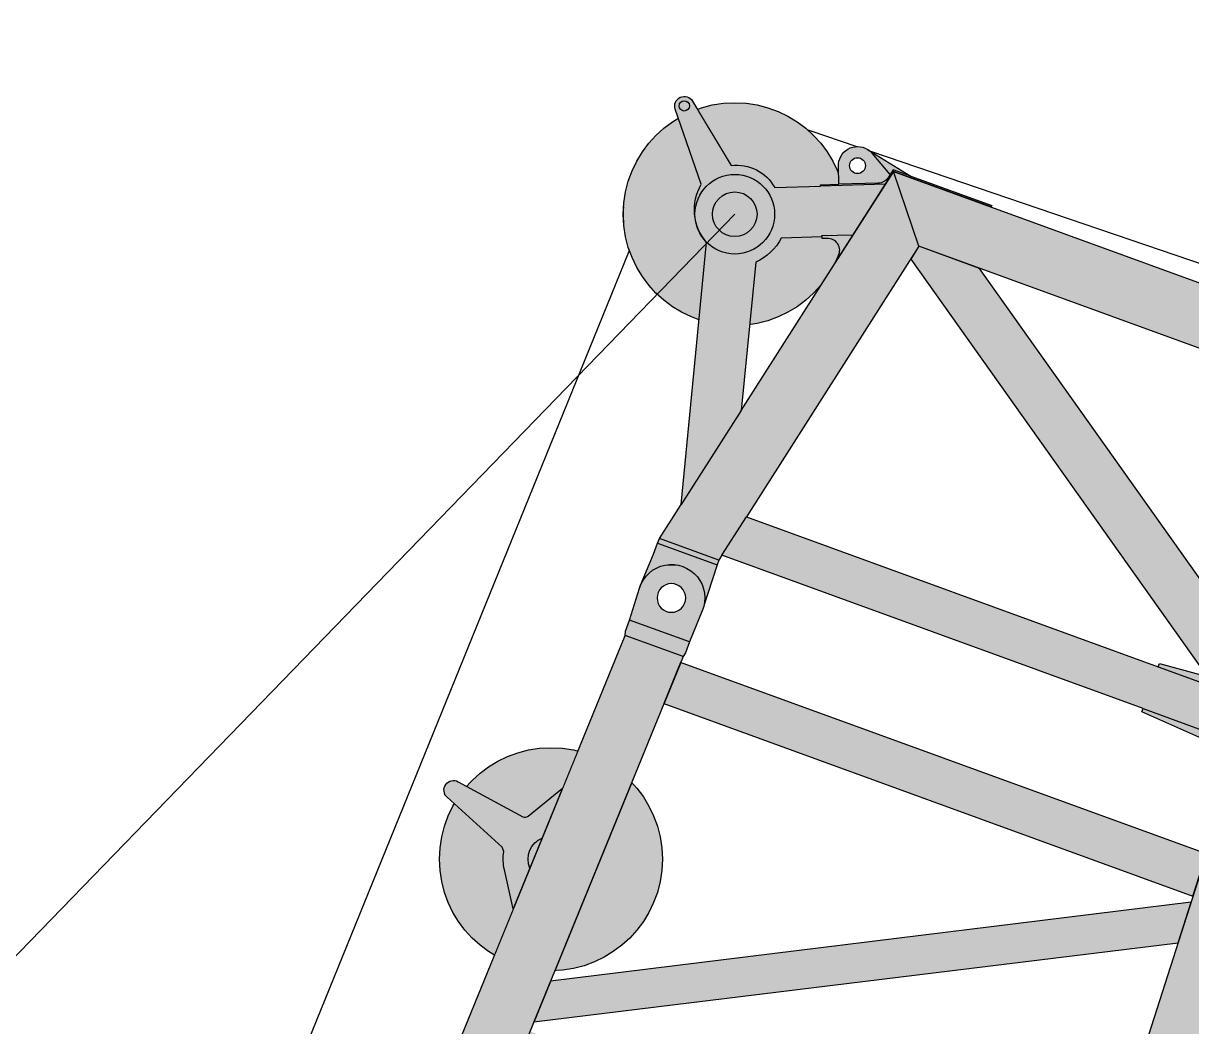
# Model space of a CAD drawing. Header units: millimetres. Extents: x -10000 to 17313, y -20500 to 26852.
# Drawn here: x 6380 to 10048, y 23703 to 26852 of the extents above; entities that cross this region are included whole.
import ezdxf
from ezdxf.enums import TextEntityAlignment as Align

# ---------------------------------------------------------------- set-up
doc = ezdxf.new("R2010")
doc.units = ezdxf.units.MM
doc.set_wipeout_variables(frame=1)
doc.layers.get('0').update_dxf_attribs({"color": 171})
doc.layers.add('Техника. Кран LR 1700', color=250, linetype='Continuous')
doc.layers.add('Техника. Кран LR 1700 Штриховка', color=7, linetype='Continuous', true_color=0xffd147)
doc.styles.add('arial', font='arial.ttf')

# ---------------------------------------------------------------- blocks, each defined once
blk = doc.blocks.new('LR 1700-1-20230825.17540601')
at = {"color": 0, "linetype": 'ByBlock', "lineweight": -2, "transparency": 16777216}
blk.add_wipeout([(1542.579769229938, 2103.3124712706353), (1520.6337042354066, 2034.664588327666), (1485.0923472099205, 1971.9671119663103), (1437.4626985765635, 1917.8784978931176), (1379.7643182691438, 1874.6921746970388), (1314.4436937268501, 1844.2392994518257), (1244.27050559949, 1827.8111142404905), (1172.220189634249, 1826.1041957876148), (1101.3477742748955, 1839.1909196873214), (1034.6583434256545, 1866.5163915826083), (974.97961692944, 1906.921975418086), (924.842051516265, 1958.6944211371692), (886.3715460997785, 2019.6385087445483), (861.1993008588973, 2087.1701285298664), (850.3926521983849, 2158.425850728326), (854.409816277288, 2230.3843387200773), (873.0804600393258, 2299.994457688564), (905.6129235591758, 2364.3046467617232), (950.6277874676446, 2420.588069086577), (1006.2163621526125, 2466.458233308973), (1070.0216187164822, 2499.9701839551917), (1139.3381301107638, 2519.7029701097686), (1211.226784811859, 2524.819895608787), (1282.6394090268584, 2515.1039960609787), (1350.5480132834296, 2490.9672384241244), (1412.0731831778858, 2453.4330530625894), (1464.6061703443506, 2404.092938949792), (1505.9195068268593, 2345.0389820122687), (1534.2614526591092, 2278.7751479265653), (1548.4302719498787, 2208.111110671386), (1550.0000000870855, 2174.999999999993)], dxfattribs=at)
at = {"layer": 'Техника. Кран LR 1700 Штриховка', "true_color": 0xadadad, "transparency": 16777216}
h = blk.add_hatch(color=253, dxfattribs=at)
h.dxf.hatch_style = 1
edge = h.paths.add_edge_path()
edge.add_arc((1200, 2175), 350, 0, 360)
at = {"color": 0, "linetype": 'ByBlock', "lineweight": -2, "transparency": 16777216}
blk.add_circle((1200, 2175), 350, dxfattribs=at)
blk.add_wipeout([(109.9999999997815, 2049.9999999999545), (146.79745064608846, 2049.9999999999545), (162.15321248268424, 2049.176623438716), (285.69775591036137, 2021.7333686385298), (1086.7656171762792, 2227.943125460266), (1086.7656171762792, 2227.943125460266), (1116.4274966170472, 2265.9716144817685), (1156.2198593371138, 2293.221585828027), (1202.3994896676984, 2307.1296702305526), (1250.6223300053866, 2306.3875523268102), (1252.108036541089, 2306.126175713178), (1446.2773495506844, 2463.472874944191), (1446.2773495506844, 2463.472874944191), (1465.9730863624957, 2470.154158611258), (1485.280458114758, 2462.4219534911194), (1494.919878566411, 2443.992542937436), (1490.2584109022991, 2423.723543968163), (1488.4728750672948, 2421.2773494275807), (1339.6164366782832, 2237.5852064065093), (1339.6164366782832, 2237.5852064065093), (1352.7939663961215, 2199.3056059959663), (1354.0293285439052, 2158.8402012973947), (1343.211426946265, 2119.8280480361464), (1321.313115996687, 2085.777510968268), (1321.313115996687, 2085.777510968268), (1374.7844277422992, 1952.0992316041065), (1378.8852585372806, 1953.7395601157752), (1400.2615446064956, 1899.7265954050945), (1452.7165594187973, 1920.7086013299686), (1452.7165594187973, 1920.7086013299686), (1482.1103605413145, 1924.5771999870553), (1509.768124475508, 1913.8996677740322), (1528.9370422102586, 1891.2829882459034), (1534.9369074671188, 1862.2491594095404), (1533.758675731886, 1852.8584173509425), (1501.4380921475822, 1696.4443184272582), (1501.4380921475822, 1426.0540558617117), (1496.8499999999767, 1426.2265733364088), (1496.8499999999767, 1752.6971270191839), (1179.7412308914863, 1823.1372817080755), (1180.3591793525848, 1826.2636264762675), (1187.5699391969756, 1824.6618825689636), (1187.5699391969756, 1824.6618825689636), (1207.1448457950444, 1827.0401770481199), (1222.8048590419212, 1839.023383549735), (1230.2172333084404, 1857.2960396425349), (1227.3311445181023, 1876.8025448253447), (1227.3311445181025, 1876.8025448253447), (1221.6350383696845, 1891.195296652642), (1227.0339387928034, 1893.3548518106309), (1179.4563314716797, 2012.298870113684), (1179.4563314716797, 2012.298870113684), (1152.1031297615089, 2018.1351500785536), (1126.1384926218698, 2028.53214126988), (1102.3168106274006, 2043.1877638967085), (1081.3302117778876, 2061.6762055929485), (1081.3302117778876, 2061.6762055929485), (628.0669736357085, 1945.6820480613876), (1496.8499999999767, 1752.6971270191839), (1496.8499999999767, 614.0389212553755), (1496.8499999999767, 614.0389212553755), (1501.6003242544566, 613.5664535673677), (1506.260533333043, 612.5314378270177), (1510.7642518596583, 610.948615767551), (1515.0473333537666, 608.8405315297327), (1634.6044778623982, 540.8484190164577), (1634.6044778623982, 540.8484190164577), (1658.1023665112416, 519.039915421607), (1669.4134426765395, 489.0428963033205), (1666.165239064952, 457.14915438899334), (1649.039057501167, 430.0483148255353), (1640.493643663096, 422.90127114350435), (1588.7667260318995, 386.217243025128), (1588.7667260318995, 386.217243025128), (1584.8344604881368, 382.88582647931025), (1581.5304134478306, 378.9305361405536), (1578.952094859546, 374.46810162946895), (1577.1755967733843, 369.6302195455114), (1556.3502651771996, 293.1701334160075), (1655.995518439595, 254.14719087713956), (1655.995518439595, 254.14719087713956), (1685.5250706585527, 234.68011236629127), (1704.5751018767003, 204.87981185459785), (1709.8472235081954, 169.90601690034055), (1700.428602098154, 135.81421186256011), (1677.9500104782599, 108.50717030208216), (1655.9955186321968, 95.85280903492549), (1513.0766962104826, 39.88312806724343), (1494.9281947480852, 36.15986593624757), (1468.4205615860483, -118.57368649316959), (1468.4205615860483, -118.57368649316959), (1454.462050458472, -156.36418221765007), (1427.8334335002096, -186.59460330123193), (1392.1063820157517, -205.21017184553148), (1352.072931760511, -209.71399918033558), (1313.102731699755, -199.5019911885047), (1280.4228180519053, -175.94387488075017), (1258.4165168452066, -142.19947820218113), (1250.6332390117968, -111.78607627071551), (1241.0571471986768, -22.926465030347117), (1241.0571471986768, -22.926465030347117), (1239.4248877823247, -14.560698115374635), (1236.395420049784, -6.59372553255389), (1232.0567807294685, 0.7429314531677846), (1226.5350512473087, 7.236068630508271), (1215.7438897155807, 6.073142615464349), (1215.7438897155807, 6.073142615464349), (1213.8007074833888, 6.2465386563585525), (1212.071796983217, 7.1503593558873035), (1210.820369166106, 8.647006205704201), (1210.2369425729921, 10.508628290057004), (1209.701211839034, 15.479844698374563), (589.8344582150967, -51.32104337393139), (589.8344582150967, -51.32104337393139), (585.2849697317525, -59.14189394675941), (582.2194012886764, -67.65458090584525), (580.7381362110219, -76.58035274430858), (580.8896791453807, -85.62693131753849), (589.4818953538778, -165.35684691099095), (589.4818953538778, -165.35684691099095), (585.9812588409643, -201.5936671909776), (568.4119484036664, -233.47910165183248), (539.648740510142, -255.79589962272257), (504.39801185605904, -264.89247751530274), (468.4276590006949, -259.28040878263346), (451.3366456491856, -250.7091669612155), (451.3366456491856, -250.7091669612155), (441.51697353334555, -245.02914203778164), (430.30430919193964, -243.3072820085108), (419.23279693280165, -245.77917599676948), (409.8172682887671, -252.10661338854243), (409.81726828876685, -252.10661338854243), (365.9619407771023, -295.9619409001916), (365.9619407771023, -295.9619409001916), (339.5680767244328, -311.98459799471493), (308.75872085283095, -314.02057215379955), (280.48593394542945, -301.61045045866194), (261.1294057921725, -277.5545485247985), (255.98749605417834, -261.2871316714318), (232.7129346300785, -129.29053460751538), (232.7129346300785, -129.29053460751538), (229.29121635022238, -118.03174757277839), (223.40118387691496, -107.8446989843178), (215.3508560800933, -99.26211989385865), (205.56122433490236, -92.73283572376613), (205.56122433490214, -92.73283572376613), (162.15321248268424, -97.41076646327065), (146.79745064608846, -100.00000012308237), (109.99999999986903, -100.00000012308237), (4.875693577268748, -104.88673718804966), (4.875693577268748, -104.88673718804966), (-34.079706555809025, -99.31552545201157), (-68.24830165389085, -79.79454420722504), (-92.83080153070091, -49.06569295074951), (-104.37437032704474, -11.445118537537837), (-101.25760873517038, 27.78302693118667), (-83.9182942896216, 63.10879336723565), (-54.79189152783056, 89.57035533726912), (-17.96946882808379, 103.45094560775487), (4.875693577276252, 104.886736941849), (110.00000000011619, 99.99999987688125), (146.80294035299426, 99.99999987688125), (162.15321248268424, 97.41076621708407), (1188.9470032045356, 208.06476836572756), (1188.41127247049, 213.03598477449623), (1188.41127247049, 213.03598477449623), (1188.58466851141, 214.97916700666838), (1189.4884892109449, 216.70807750681752), (1190.985136060749, 217.95950532391544), (1192.8467581450823, 218.5429319170339), (1266.3643844038888, 226.4656712708652), (1266.3643844038888, 226.4656712708652), (1276.822463235006, 229.5897161921921), (1285.4707474350105, 236.2484135050513), (1291.1644821748382, 245.56036572898392), (1293.149999999987, 256.29296972216025), (1293.149999999987, 307.555361918317), (1293.149999999987, 307.555361918317), (1293.5306023374324, 309.4687790801413), (1294.6144660940563, 311.0908958242471), (1296.2365828381626, 312.1747595808715), (1298.149999999987, 312.5553619183165), (1303.149999999987, 312.5553619183165), (1303.149999999987, 1597.3028727343099), (319.8499999999766, 1815.725732185119), (319.8499999999766, 439.4669431938287), (330.4999999999998, 439.4669431938287), (357.91970186140657, 118.5078411430195), (162.15321248268424, 97.41076621708407), (146.80294035299426, 99.99999987688125), (146.00321321460046, 99.99999987688125), (169.49999999999955, 439.4669431938287), (180.1499999999869, 439.4669431938287), (180.1499999999869, 1846.7576384856125), (162.15321248268424, 1850.7553093800068), (146.80294035299426, 1850.0000000000273), (4.875693577276252, 1845.1132629351032), (4.875693577276252, 1845.1132629351032), (-34.07970655579766, 1850.6844746711442), (-68.24830165387448, 1870.205455915932), (-92.83080153067749, 1900.9343071724086), (-104.37437032701382, 1938.5548815856196), (-101.2576087351315, 1977.7830270543393), (-83.91829428957544, 2013.1087934903815), (-54.791891527779626, 2039.5703554604042), (-17.969468828031722, 2053.450945730877), (4.875693577276252, 2054.886737064966)], dxfattribs=at)
for points in [[(146.7974506460887, 2049.999999999956), (146.8029403529945, 1850.000000000029)], [(162.1532124826845, 1850.755309380009), (162.1532124826845, 2049.176623438718)], [(628.0669736357086, 1945.682048061382), (285.6977559103616, 2021.733368638539)], [(1450.419808275772, 1763.010780269731), (1374.784427742299, 1952.099231604108)], [(1227.033938792803, 1893.354851810625), (1230.470220686686, 1894.729361378704), (1266.288957170167, 1803.912221347317)], [(180.1499999999869, 1846.757638485622), (319.8499999999767, 1815.725732185121)], [(1496.849999999977, 614.038921255371), (1496.849999999977, 312.5553619183192)], [(180.1499999999869, 439.4669431938237), (180.1499999999869, 99.35021752913599)], [(319.8499999999767, 439.4669431938237), (319.8499999999767, 114.4052015384368)], [(146.7974506460887, -100.0000001230801), (146.8029403529945, 99.99999987687625)], [(162.1532124826845, 97.41076621708635), (162.1532124826845, -97.41076646327565)], [(1226.535051247309, 7.236068630518275), (1494.928194748085, 36.15986593624984)], [(589.834458215104, -51.32104337392957), (205.5612243349024, -92.73283572377113)]]:
    blk.add_lwpolyline(points, dxfattribs=at)
for points in [[(1501.438092147582, 1696.444318427253), (1501.200886502877, 1754.994265033311), (1473.877271991398, 1761.063727061308, -0.248436562370228), (1445.440558014699, 1785.56960625443), (1400.261544606496, 1899.726595405096)], [(1483.566053665883, 1758.911534039929), (1527.118970989395, 1835.274373508219, 0.07880240352119504), (1533.758675731937, 1852.85841735093)]]:
    blk.add_lwpolyline(points, format="xyb", dxfattribs=at)
for centre, radius in [((1465.165042944885, 2440.165042821769), 16), ((1200, 2175), 125.0000000000873), ((1200, 2175), 69.99999999989086), ((0, 1950), 45), ((1475, 1865), 25), ((1600, 479.9999998761778), 60), ((1600, 480), 35), ((1625.000000000196, 174.9999999183492), 75), ((1625.000000000196, 175), 45), ((0, 0), 45), ((1360, -100), 90.0000001230801), ((1360, -100), 45), ((500, -175.0000001230801), 75), ((500, -175), 45), ((320, -250.0000001230801), 50), ((320, -250), 29)]:
    blk.add_circle(centre, radius, dxfattribs=at)
blk.add_wipeout([(1303.1499999999937, 1394.814442424235), (1303.1499999999864, 1597.3028727343121), (1256.8449451855847, 1607.5887290137618), (343.68973845549044, 285.07552667307846), (357.9197018614068, 118.50784114302314), (427.0424374465073, 125.95695838649499)], dxfattribs=at)
at = {"layer": 'Техника. Кран LR 1700 Штриховка', "transparency": 16777216}
h = blk.add_hatch(color=256, dxfattribs=at)
h.dxf.hatch_style = 1
edge = h.paths.add_edge_path()
edge.add_line((4.875693577276252, 2054.886737064968), (109.9999999997817, 2049.999999999956))
edge.add_line((109.9999999997817, 2049.999999999956), (146.7974506460887, 2049.999999999956))
edge.add_line((146.7974506460887, 2049.999999999956), (162.1532124826845, 2049.176623438718))
edge.add_line((162.1532124826845, 2049.176623438718), (285.6977559103616, 2021.733368638539))
edge.add_line((285.6977559103616, 2021.733368638539), (1086.765617176279, 2227.943125460268))
edge.add_arc((1224.119892901223, 2151.390269758526), 157.2467385226655, 79.74737046978908, 150.8673835512438, ccw=False)
edge.add_line((1252.108036541089, 2306.126175713187), (1446.277349550684, 2463.4728749442))
edge.add_arc((1465.165042944878, 2440.165042821784), 29.99999999999709, -39.01986371516722, 129.0198637151672, ccw=False)
edge.add_line((1488.472875067295, 2421.27734942759), (1339.616436678283, 2237.585206406511))
edge.add_arc((1220.000000001527, 2174.999999876567), 134.9999999986667, -41.36910733207901, 27.6192739552273, ccw=False)
edge.add_line((1321.313115996687, 2085.77751096827), (1374.784427742299, 1952.099231604108))
edge.add_line((1374.784427742299, 1952.099231604108), (1378.885258537281, 1953.739560115777))
edge.add_line((1378.885258537281, 1953.739560115777), (1400.261544606496, 1899.726595405096))
edge.add_line((1400.261544606496, 1899.726595405096), (1452.716559418797, 1920.70860132997))
edge.add_arc((1475.000000000008, 1864.999999876861), 59.99999999998058, -11.674982404441494, 111.80140948632251, ccw=False)
edge.add_line((1533.758675731886, 1852.858417350944), (1501.438092147582, 1696.444318427253))
edge.add_line((1501.438092147582, 1696.444318427253), (1501.438092147582, 1426.054055861707))
edge.add_line((1501.438092147582, 1426.054055861707), (1496.849999999977, 1426.226573336418))
edge.add_line((1496.849999999977, 1426.226573336418), (1496.849999999977, 1752.697127019186))
edge.add_line((1496.849999999977, 1752.697127019186), (1179.741230891486, 1823.137281708085))
edge.add_line((1179.741230891486, 1823.137281708085), (1180.359179352585, 1826.26362647627))
edge.add_line((1180.359179352585, 1826.26362647627), (1187.569939196976, 1824.661882568966))
edge.add_arc((1192.995092500715, 1861.755589024835), 37.48833614610367, 261.6791797871966, 383.6642894985193)
edge.add_line((1227.331144518103, 1876.802544825347), (1221.635038369684, 1891.195296652644))
edge.add_line((1221.635038369684, 1891.195296652644), (1227.033938792803, 1893.354851810625))
edge.add_line((1227.033938792803, 1893.354851810625), (1179.45633147168, 2012.298870113693))
edge.add_arc((1199.894786273267, 2175.105844139061), 164.0848598316532, 223.7320281709404, 262.8446372280291, ccw=False)
edge.add_line((1081.330211777888, 2061.676205592943), (628.0669736357086, 1945.682048061382))
edge.add_line((628.0669736357086, 1945.682048061382), (1496.849999999977, 1752.697127019186))
edge.add_line((1496.849999999977, 1752.697127019186), (1496.849999999977, 614.038921255371))
edge.add_arc((1495.273346003874, 574.0700063065665), 40.00000000010238, 60.373123113223585, 87.74102430666181, ccw=False)
edge.add_line((1515.047333353767, 608.8405315297277), (1634.604477862398, 540.84841901646))
edge.add_arc((1600.000000000007, 479.9999998761767), 70.00000000000212, -54.656251384241386, 60.3731231130663, ccw=False)
edge.add_line((1640.493643663096, 422.9012711435062), (1588.766726031899, 386.217243025123))
edge.add_arc((1606.121144745051, 361.7463592821825), 30.00000000053145, 125.3437486159742, 164.7640072735978)
edge.add_line((1577.175596773384, 369.630219545521), (1556.3502651772, 293.1701334160025))
edge.add_line((1556.3502651772, 293.1701334160025), (1655.995518439595, 254.1471908771346))
edge.add_arc((1625.000000000241, 174.9999999183181), 84.9999999999744, -68.61376083597548, 68.61376097540278, ccw=False)
edge.add_line((1655.995518632197, 95.85280903492821), (1513.076696210483, 39.88312806724571))
edge.add_line((1513.076696210483, 39.88312806724571), (1494.928194748085, 36.15986593624984))
edge.add_line((1494.928194748085, 36.15986593624984), (1468.420561586048, -118.5736864931678))
edge.add_arc((1360, -100.0000001230801), 110.0000000000387, 186.1508294025119, 350.2789391465532, ccw=False)
edge.add_line((1250.633239011797, -111.7860762707132), (1241.057147198677, -22.92646503033757))
edge.add_arc((1191.344983113095, -28.28377237017771), 50.00000000005345, 6.15082940251544, 45.26721087173402)
edge.add_line((1226.535051247309, 7.236068630518275), (1215.743889715581, 6.073142615467077))
edge.add_arc((1215.208158981563, 11.04435902403315), 5.000000000016779, 186.1508294023844, 276.1508294028902, ccw=False)
edge.add_line((1210.236942572992, 10.50862829005928), (1209.701211839034, 15.47984469837684))
edge.add_line((1209.701211839034, 15.47984469837684), (589.8344582150967, -51.32104337392957))
edge.add_arc((630.6018432312015, -80.2696239777697), 50.00000000028361, 144.6217562260307, 186.1508294024106)
edge.add_line((580.8896791453808, -85.6269313175435), (589.4818953538779, -165.3568469109887))
edge.add_arc((499.9999999999957, -175.00000012309), 89.9999999999733, -122.73157176889941, 6.150829402773013, ccw=False)
edge.add_arc((431.3359532892202, -273.9583465067227), 30.6684209638733, 49.29540647308774, 134.5600255364726)
edge.add_line((409.8172682887671, -252.1066133885324), (365.9619407771024, -295.9619409001898))
edge.add_arc((319.9999999999469, -250.0000001231449), 64.9999999999641, 189.9999999999471, 315.00000000006895, ccw=False)
edge.add_line((255.9874960541783, -261.28713167143), (232.712934630079, -129.2905346075131))
edge.add_arc((182.0913459111913, -138.5258629260904), 51.45713297081495, 10.33924874924269, 62.86391704833579)
edge.add_line((205.5612243349024, -92.73283572377113), (162.1532124826845, -97.41076646327565))
edge.add_line((162.1532124826845, -97.41076646327565), (146.7974506460887, -100.0000001230801))
edge.add_line((146.7974506460887, -100.0000001230801), (109.999999999869, -100.0000001230801))
edge.add_line((109.999999999869, -100.0000001230801), (4.875693577268976, -104.8867371880478))
edge.add_arc((3.812527360480544e-07, -1.23094481804158e-07), 104.9999999822588, 87.33850349942298, 272.66149650057304, ccw=False)
edge.add_line((4.875693577276252, 104.8867369418585), (110.0000000001164, 99.99999987687625))
edge.add_line((110.0000000001164, 99.99999987687625), (146.8029403529945, 99.99999987687625))
edge.add_line((146.8029403529945, 99.99999987687625), (162.1532124826845, 97.41076621708635))
edge.add_line((162.1532124826845, 97.41076621708635), (1188.947003204536, 208.0647683657298))
edge.add_line((1188.947003204536, 208.0647683657298), (1188.41127247049, 213.0359847744985))
edge.add_arc((1193.382488879104, 213.571715508432), 5.000000000055008, 96.150829402885, 186.1508294018724, ccw=False)
edge.add_line((1192.846758145082, 218.5429319170362), (1266.364384403889, 226.4656712708675))
edge.add_arc((1263.149999999975, 256.292969722195), 30.00000000001152, 276.1508294025378, 359.9999999999518)
edge.add_line((1293.149999999987, 256.2929697221698), (1293.149999999987, 307.5553619183192))
edge.add_arc((1298.149999999994, 307.555361918312), 5.000000000007276, 90.00000000008328, 179.9999999999166, ccw=False)
edge.add_line((1298.149999999987, 312.5553619183192), (1303.149999999987, 312.5553619183192))
edge.add_line((1303.149999999987, 312.5553619183192), (1303.149999999987, 1597.302872734304))
edge.add_line((1303.149999999987, 1597.302872734304), (319.8499999999767, 1815.725732185121))
edge.add_line((319.8499999999767, 1815.725732185121), (319.8499999999767, 439.4669431938237))
edge.add_line((319.8499999999767, 439.4669431938237), (330.5, 439.4669431938237))
edge.add_line((330.5, 439.4669431938237), (357.9197018614068, 118.507841143015))
edge.add_line((357.9197018614068, 118.507841143015), (162.1532124826845, 97.41076621708635))
edge.add_line((162.1532124826845, 97.41076621708635), (146.8029403529945, 99.99999987687625))
edge.add_line((146.8029403529945, 99.99999987687625), (146.0032132146007, 99.99999987687625))
edge.add_line((146.0032132146007, 99.99999987687625), (169.5, 439.4669431938237))
edge.add_line((169.5, 439.4669431938237), (180.1499999999869, 439.4669431938237))
edge.add_line((180.1499999999869, 439.4669431938237), (180.1499999999869, 1846.757638485622))
edge.add_line((180.1499999999869, 1846.757638485622), (162.1532124826845, 1850.755309380009))
edge.add_line((162.1532124826845, 1850.755309380009), (146.8029403529945, 1850.000000000029))
edge.add_line((146.8029403529945, 1850.000000000029), (4.875693577276252, 1845.113262935105))
edge.add_arc((3.812674735925725e-07, 1950.000000000036), 104.9999999822364, 87.33850349943049, 272.66149650056946, ccw=False)
edge = h.paths.add_edge_path(flags=16)
edge.add_arc((0, 1950), 45, 0, 360)
edge = h.paths.add_edge_path(flags=16)
edge.add_arc((1475, 1865), 25, 0, 360)
edge = h.paths.add_edge_path(flags=16)
edge.add_arc((1600, 480), 35, 0, 360)
edge = h.paths.add_edge_path(flags=16)
edge.add_arc((1625.000000000196, 175), 45, 0, 360)
edge = h.paths.add_edge_path(flags=16)
edge.add_arc((1360, -100), 45, 0, 360)
edge = h.paths.add_edge_path(flags=16)
edge.add_arc((500, -175), 45, 0, 360)
edge = h.paths.add_edge_path(flags=16)
edge.add_arc((320, -250), 29, 0, 360)
edge = h.paths.add_edge_path(flags=16)
edge.add_arc((0, 0), 45, 0, 360)
h = blk.add_hatch(color=256, dxfattribs=at)
h.dxf.hatch_style = 1
h.paths.add_polyline_path([(427.0424374465074, 125.9569583864941), (1303.149999999994, 1394.814442424235), (1303.149999999987, 1597.302872734304), (1256.844945185585, 1607.588729013762), (343.6897384554904, 285.0755266730703), (357.9197018614068, 118.507841143015)])
at = {"color": 0, "linetype": 'ByBlock', "lineweight": -2, "transparency": 16777216}
blk.add_lwpolyline([(4.875693577276252, 2054.886737064968), (109.9999999997817, 2049.999999999956), (146.7974506460887, 2049.999999999956), (162.1532124826845, 2049.176623438718), (285.6977559103616, 2021.733368638539), (1086.765617176279, 2227.943125460268, -0.3206799331201192), (1252.108036541089, 2306.126175713187), (1446.277349550684, 2463.4728749442, -0.9007179713404607), (1488.472875067295, 2421.27734942759), (1339.616436678283, 2237.585206406511, -0.3104526702469652), (1321.313115996687, 2085.77751096827), (1374.784427742299, 1952.099231604108), (1378.885258537281, 1953.739560115777), (1400.261544606496, 1899.726595405096), (1452.716559418797, 1920.70860132997, -0.59775536218629), (1533.758675731886, 1852.858417350944), (1501.438092147582, 1696.444318427253), (1501.438092147582, 1426.054055861707), (1496.849999999977, 1426.226573336418), (1496.849999999977, 1752.697127019186), (1179.741230891486, 1823.137281708085), (1180.359179352585, 1826.26362647627), (1187.569939196976, 1824.661882568966, 0.5889575053298473), (1227.331144518103, 1876.802544825347), (1221.635038369684, 1891.195296652644), (1227.033938792803, 1893.354851810625), (1179.45633147168, 2012.298870113693, -0.1723373268977049), (1081.330211777888, 2061.676205592943), (628.0669736357086, 1945.682048061382), (1496.849999999977, 1752.697127019186), (1496.849999999977, 614.038921255371, -0.1199858697137808), (1515.047333353767, 608.8405315297277), (1634.604477862398, 540.84841901646, -0.5487855458409362), (1640.493643663096, 422.9012711435062), (1588.766726031899, 386.217243025123, 0.1737198909233946), (1577.175596773384, 369.630219545521), (1556.3502651772, 293.1701334160025), (1655.995518439595, 254.1471908771346, -0.6823297306679368), (1655.995518632197, 95.85280903492821), (1513.076696210483, 39.88312806724571), (1494.928194748085, 36.15986593624984), (1468.420561586048, -118.5736864931678, -0.8702686009228086), (1250.633239011797, -111.7860762707132), (1241.057147198677, -22.92646503033757, 0.1723542760709444), (1226.535051247309, 7.236068630518275), (1215.743889715581, 6.073142615467077, -0.4142135623756833), (1210.236942572992, 10.50862829005928), (1209.701211839034, 15.47984469837684), (589.8344582150967, -51.32104337392957, 0.1832144614200618), (580.8896791453808, -85.6269313175435), (589.4818953538779, -165.3568469109887, -0.6302358472021348), (451.3366456491858, -250.7091669612128, 0.3902085571297558), (409.8172682887671, -252.1066133885324), (365.9619407771024, -295.9619409001898, -0.6068148963153238), (255.9874960541783, -261.28713167143), (232.712934630079, -129.2905346075131, 0.2332807876110558), (205.5612243349024, -92.73283572377113), (162.1532124826845, -97.41076646327565), (146.7974506460887, -100.0000001230801), (109.999999999869, -100.0000001230801), (4.875693577268976, -104.8867371880478, -1.047565176045432), (4.875693577276252, 104.8867369418585), (110.0000000001164, 99.99999987687625), (146.8029403529945, 99.99999987687625), (162.1532124826845, 97.41076621708635), (1188.947003204536, 208.0647683657298), (1188.41127247049, 213.0359847744985, -0.4142135623679186), (1192.846758145082, 218.5429319170362), (1266.364384403889, 226.4656712708675, 0.3831091335611431), (1293.149999999987, 256.2929697221698), (1293.149999999987, 307.5553619183192, -0.4142135623722426), (1298.149999999987, 312.5553619183192), (1303.149999999987, 312.5553619183192), (1303.149999999987, 1597.302872734304), (319.8499999999767, 1815.725732185121), (319.8499999999767, 439.4669431938237), (330.5, 439.4669431938237), (357.9197018614068, 118.507841143015), (162.1532124826845, 97.41076621708635), (146.8029403529945, 99.99999987687625), (146.0032132146007, 99.99999987687625), (169.5, 439.4669431938237), (180.1499999999869, 439.4669431938237), (180.1499999999869, 1846.757638485622), (162.1532124826845, 1850.755309380009), (146.8029403529945, 1850.000000000029), (4.875693577276252, 1845.113262935105, -1.047565176045332)], format="xyb", close=True, dxfattribs=at)
for points in [[(1303.149999999987, 1597.302872734304), (1496.849999999977, 1752.697127019186)], [(1303.149999999987, 312.5553619183192), (1313.964536425112, 312.5553619183192), (1308.048954718281, 224.7225414171262), (1302.429755087876, 218.9559311272169), (1189.089590530886, 206.7416550712805), (1188.947003204536, 208.0647683657298)], [(1209.701211839034, 15.47984469837684), (1209.558624512683, 16.80295799282612), (1491.4790005908, 47.18453819148999), (1496.804801785802, 53.21773223725904), (1485.994214061997, 312.5553619183192), (1505.905862051084, 312.5553619183192), (1507.729127841587, 312.2110790335719), (1556.3502651772, 293.1701334160025)], [(1308.048954718281, 224.7225414171262), (1496.804801785802, 53.21773223725904)], [(1491.4790005908, 47.18453819148999), (1302.429755087876, 218.9559311272169)]]:
    blk.add_lwpolyline(points, dxfattribs=at)
blk.add_lwpolyline([(427.0424374465074, 125.9569583864941), (1303.149999999994, 1394.814442424235), (1303.149999999987, 1597.302872734304), (1256.844945185585, 1607.588729013762), (343.6897384554904, 285.0755266730703), (357.9197018614068, 118.507841143015)], close=True, dxfattribs=at)
blk = doc.blocks.new('LR 1700-1-20230825.17291')
at = {"color": 0, "linetype": 'ByBlock', "lineweight": -2, "transparency": 16777216}
blk.add_wipeout([(119.99999998049998, -99.999999999985), (155.99909805787274, -100.00000000001364), (170.0814157128043, -96.96249688944181), (6589.918584287102, 153.23681205219373), (6603.197059647035, 149.99999993259598), (6640.000000000196, 149.99999993258825), (6745.124306422731, 145.11326286759913), (6745.124306422731, 145.11326286759913), (6784.079706577005, 150.68447447663493), (6818.248301742105, 170.20545561016343), (6842.830801723064, 200.9343067871655), (6854.374370646576, 238.5548811644976), (6851.257609187269, 277.78302664676494), (6833.918294860999, 313.1087931447055), (6804.791892188085, 339.57035521702664), (6767.96946953371, 353.45094561638916), (6745.124306422731, 354.88673699745414), (6640.000000000211, 349.9999999324582), (6603.197059647035, 349.99999993245046), (6589.918584287124, 347.08386000894143), (170.0814157128334, 96.88455106726178), (155.9990980578591, 100.000000000015), (119.99999998047133, 99.9999999999709), (15.217764984248788, 113.98868202100175), (15.217764984248788, 113.98868202100175), (-25.935046847426747, 112.03736631005631), (-63.7592240585559, 95.70662312555487), (-93.4002254289444, 67.09242049089016), (-111.05377883504252, 29.867246121988956), (-114.45414027363358, -11.191237736331004), (-103.16489060795402, -50.8133830170068), (-78.63494774945593, -83.91388842124343), (-44.01260539586883, -106.24447203672617), (-3.741465509954196, -114.93911676472771), (15.217764984234236, -113.98868202100857)], dxfattribs=at)
at = {"layer": 'Техника. Кран LR 1700 Штриховка', "transparency": 16777216}
h = blk.add_hatch(color=256, dxfattribs=at)
h.dxf.hatch_style = 1
edge = h.paths.add_edge_path()
edge.add_line((15.21776498423424, -113.9886820210086), (119.9999999805004, -99.99999999998545))
edge.add_line((119.9999999805004, -99.99999999998545), (155.9990980578732, -100.0000000000146))
edge.add_line((155.9990980578732, -100.0000000000146), (170.0814157128043, -96.96249688944226))
edge.add_line((170.0814157128043, -96.96249688944226), (6589.918584287101, 153.2368120521933))
edge.add_line((6589.918584287101, 153.2368120521933), (6603.197059647035, 149.9999999325955))
edge.add_line((6603.197059647035, 149.9999999325955), (6640.000000000196, 149.9999999325883))
edge.add_line((6640.000000000196, 149.9999999325883), (6745.124306422731, 145.1132628675987))
edge.add_arc((6749.999999961081, 249.9999999325264), 104.9999999981295, 267.3385033128253, 452.6614966871747)
edge.add_line((6745.124306422731, 354.8867369974541), (6640.000000000211, 349.9999999324573))
edge.add_line((6640.000000000211, 349.9999999324573), (6603.197059647035, 349.99999993245))
edge.add_line((6603.197059647035, 349.99999993245), (6589.918584287123, 347.083860008941))
edge.add_line((6589.918584287123, 347.083860008941), (170.0814157128334, 96.88455106726178))
edge.add_line((170.0814157128334, 96.88455106726178), (155.9990980578586, 100.0000000000146))
edge.add_line((155.9990980578586, 100.0000000000146), (119.9999999804713, 99.9999999999709))
edge.add_line((119.9999999804713, 99.9999999999709), (15.21776498424879, 113.9886820210013))
edge.add_arc((2.302794019115595e-05, -2.666622322443299e-12), 114.999996952758, 82.39584944361367, 277.604150556379)
edge = h.paths.add_edge_path(flags=16)
edge.add_arc((6750, 250), 44.99999999999623, 0, 360)
edge = h.paths.add_edge_path(flags=16)
edge.add_arc((0, 0), 54.99999999998705, 0, 360)
at = {"color": 0, "linetype": 'ByBlock', "lineweight": -2, "transparency": 16777216}
blk.add_lwpolyline([(15.21776498423424, -113.9886820210086), (119.9999999805004, -99.99999999998545), (155.9990980578732, -100.0000000000146), (170.0814157128043, -96.96249688944226), (6589.918584287101, 153.2368120521933), (6603.197059647035, 149.9999999325955), (6640.000000000196, 149.9999999325883), (6745.124306422731, 145.1132628675987, 1.047565179460806), (6745.124306422731, 354.8867369974541), (6640.000000000211, 349.9999999324573), (6603.197059647035, 349.99999993245), (6589.918584287123, 347.083860008941), (170.0814157128334, 96.88455106726178), (155.9990980578586, 100.0000000000146), (119.9999999804713, 99.9999999999709), (15.21776498424879, 113.9886820210013, 1.142374283133336)], format="xyb", close=True, dxfattribs=at)
for points in [[(6589.918584287123, 347.083860008941), (6589.918584287101, 153.2368120521933)], [(6640.000000000211, 349.9999999324573), (6640.000000000204, 149.9999999325664)]]:
    blk.add_lwpolyline(points, dxfattribs=at)
blk.add_circle((6750, 250), 44.99999999999623, dxfattribs=at)
blk = doc.blocks.new('LR 1700-1-20230825.173239')
at = {"color": 0, "linetype": 'ByBlock', "lineweight": -2, "transparency": 16777216}
for points in [[(6197.502496511217, 2318.501804497395), (6189.402100073133, 2361.330514687604), (6176.041104283595, 2402.8202559560555), (6157.626731606057, 2442.327542852321), (6134.444579890363, 2479.2396368167874), (6106.854192890763, 2512.9840494538953), (6075.283483919395, 2543.037421545165), (6040.222099121588, 2568.933640092883), (6002.213823305331, 2590.271067503102), (5961.848146106756, 2606.71877078689), (5919.751119296247, 2618.0216541679774), (5876.57564702386, 2624.004415492598), (5832.991359597549, 2624.574265079542), (5789.6742278469355, 2619.7223648424065), (5747.296079148707, 2609.523965363964), (5706.514177714922, 2594.1372387966894), (5667.961030748831, 2573.8008256905837), (5632.234578569716, 2548.8301337957937), (5599.888920853058, 2519.6124462437674), (5571.425722817505, 2486.6009149766483), (5547.28643464444, 2450.3075325838645), (5527.845444803114, 2411.2951915492567), (5513.404273469896, 2370.1689540659213), (5504.1868960988595, 2327.5666678196294), (5500.336269672816, 2284.149073285407), (5501.912115510928, 2240.5895559682285), (5508.889993020461, 2197.5637025255246), (5521.1616787583425, 2155.7388227509005), (5538.536844923457, 2115.763599927935), (5560.746011247086, 2078.258030071973), (5587.444724499144, 2043.8038060973215), (5618.218900788107, 2012.9352960466736), (5652.5912477982, 1986.131255305979), (5690.028667358122, 1963.8074013442304), (5729.950523531087, 1946.3099661402903), (5771.737647992208, 1933.9103262954409), (5814.741943024218, 1926.800794115972), (5858.296433193843, 1925.091634944037), (5901.725609812237, 1928.8093569965106), (5944.355907742004, 1937.8963002356004), (5985.526152060705, 1952.2115306476348), (6024.597812558227, 1971.5330260601909), (6060.964907025825, 1995.5611195966296), (6094.063399741686, 2023.9231473617454), (6123.379949387146, 2056.179228275216), (6148.45987071769, 2091.8290864104847), (6168.914186507123, 2130.3198100279646), (6184.425660392758, 2171.054426963765), (6194.75371705513, 2213.4011633739046), (6199.738173422709, 2256.703242235442), (6200.216660439111, 2274.9983775842925)], [(6569.849115981451, 2103.704162435904), (6430.149115981447, 2109.1486686657804), (6430.149115981426, 340.8571895326677), (6569.8491159814375, 346.3016957625514)]]:
    blk.add_wipeout(points, dxfattribs=at)
at = {"layer": 'Техника. Кран LR 1700 Штриховка', "true_color": 0xadadad, "transparency": 16777216}
h = blk.add_hatch(color=253, dxfattribs=at)
h.dxf.hatch_style = 1
edge = h.paths.add_edge_path()
edge.add_arc((5850.216643954445, 2274.998377584292), 350.0000164846669, 0, 360)
at = {"color": 0, "linetype": 'ByBlock', "lineweight": -2, "transparency": 16777216}
blk.add_circle((5850.216643954445, 2274.998377584292), 350.0000164846669, dxfattribs=at)
for points in [[(5768.780877225859, 2400.9675115009013), (5768.780877225859, 2400.9675115009013), (5781.259632608527, 2408.2085039998838), (5794.376320974592, 2414.2171473224907), (5808.009597619892, 2418.937854492341), (5822.03333879466, 2422.326953448395), (5833.100480435853, 2431.385862350231), (5921.61291909017, 2647.996490232006), (5921.61291909017, 2647.996490232006), (5928.792713926093, 2658.466127071779), (5939.6597601656895, 2665.0289051016334), (5952.268098864251, 2666.5096294868613), (5964.359958321225, 2662.6431473240364), (5973.770052630061, 2654.121828497617), (5978.81331882267, 2642.47158319749), (5979.0588183236105, 2632.2443900111175), (5945.150929749536, 2403.7776582736406), (5945.150929749536, 2403.7776582736406), (5945.150685064723, 2399.3750993075237), (5946.428629393375, 2395.1620975507158), (5948.874674786365, 2391.501580176705), (5952.278107744875, 2388.7088808361145), (6072.019385618449, 2316.954427407094), (5663.454365224141, 2332.8766480208433)], [(5490.304020661832, 2145.7712462339396), (5351.744023569518, 2151.171323308975), (6277.390656155716, 334.9037579923024), (6410.553635402175, 340.09349793573347)]]:
    blk.add_wipeout(points, dxfattribs=at)
at = {"layer": 'Техника. Кран LR 1700 Штриховка', "transparency": 16777216}
h = blk.add_hatch(color=256, dxfattribs=at)
h.dxf.hatch_style = 1
edge = h.paths.add_edge_path()
edge.add_line((5663.454365224141, 2332.876648020843), (5768.780877225858, 2400.967511500901))
edge.add_arc((5850.216643954334, 2274.998404586698), 149.9999999980561, 100.8295967779494, 122.88162221412739, ccw=False)
edge.add_line((5822.033338794659, 2422.326953448395), (5833.100480435853, 2431.385862350231))
edge.add_line((5833.100480435853, 2431.385862350231), (5921.61291909017, 2647.996490232006))
edge.add_arc((5949.383863400091, 2636.648598261924), 30.00000000049, -8.441929214565675, 157.7738656256271, ccw=False)
edge.add_line((5979.05881832361, 2632.244390011118), (5945.150929749536, 2403.777658273641))
edge.add_arc((5959.988407210157, 2401.575554148514), 14.99999999907774, 171.5580707858413, 239.0680294839081)
edge.add_line((5952.278107744874, 2388.708880836115), (6072.019385618449, 2316.954427407094))
edge.add_line((6072.019385618449, 2316.954427407094), (5663.454365224141, 2332.876648020843))
at = {"color": 0, "linetype": 'ByBlock', "lineweight": -2, "transparency": 16777216}
blk.add_lwpolyline([(5663.454365224141, 2332.876648020843), (5768.780877225858, 2400.967511500901, -0.09651816168242719), (5822.033338794659, 2422.326953448395), (5833.100480435853, 2431.385862350231), (5921.61291909017, 2647.996490232006, -0.8864052604192362), (5979.05881832361, 2632.244390011118), (5945.150929749536, 2403.777658273641, 0.3033941357628482), (5952.278107744874, 2388.708880836115), (6072.019385618449, 2316.954427407094)], format="xyb", close=True, dxfattribs=at)
blk.add_circle((5850.216643954445, 2274.998377584292), 72.00002697883893, dxfattribs=at)
blk.add_blockref('LR 1700-1-20230825.17291', (0, 0), dxfattribs=at)
at = {"color": 0, "linetype": 'ByBlock', "lineweight": -2, "transparency": 16777216, "xscale": -1, "rotation": 180}
blk.add_blockref('LR 1700-1-20230825.17291', (0, 2450), dxfattribs=at)
at = {"layer": 'Техника. Кран LR 1700 Штриховка', "transparency": 16777216}
h = blk.add_hatch(color=256, dxfattribs=at)
h.dxf.hatch_style = 1
h.paths.add_polyline_path([(461.5097421290266, 108.2423416094098), (1280.503372260588, 2309.83914785739), (1153.24727830202, 2314.798679685227), (330.5094756049075, 103.1368887303324)])
h.paths.add_polyline_path([(2250.436756839481, 177.9619140961731), (1432.073057440954, 2303.93204624518), (1300.443227388983, 2309.062035005067), (2122.69799350854, 172.9835712704589)])
h.paths.add_polyline_path([(2270.367826332134, 178.7386845472938), (3092.087902051659, 2239.236547582434), (3220.361237498633, 2234.237370961324), (2402.691423822456, 183.8957113969518)])
h.paths.add_polyline_path([(4190.294912651858, 253.563702316751), (3373.392541360525, 2228.273305913055), (3240.301935906005, 2233.460225244024), (4061.427689476317, 248.5413802021721)])
h.paths.add_polyline_path([(4210.226199046519, 254.3404812211593), (5030.689851419178, 2163.683717298976), (5160.219026508938, 2158.635597036067), (4344.167722099926, 259.5605632304942)])
h.paths.add_polyline_path([(6410.553635402175, 340.0934979357335), (5490.304020661832, 2145.77124623394), (5351.744023569518, 2151.171323308976), (6277.390656155716, 334.9037579923024)])
h.paths.add_polyline_path([(6569.849115981437, 346.3016957625514), (6569.849115981451, 2103.704162435904), (6430.149115981447, 2109.148668665781), (6430.149115981425, 340.8571895326677)])
h.paths.add_polyline_path([(5180.151409988634, 292.1412246248583), (5180.151409988648, 2157.858775375142), (5319.851409988631, 2152.414269145258), (5319.851409988623, 297.585730854742)])
h.paths.add_polyline_path([(310.5000000000291, 102.357062570074), (310.5000000000291, 2347.642937429926), (189.5, 2352.358651487302), (189.5000000000146, 97.64134851269773)])
at = {"color": 0, "linetype": 'ByBlock', "lineweight": -2, "transparency": 16777216}
for points in [[(6410.553635402175, 340.0934979357335), (5490.304020661832, 2145.77124623394), (5351.744023569518, 2151.171323308976), (6277.390656155716, 334.9037579923024)], [(6569.849115981437, 346.3016957625514), (6569.849115981451, 2103.704162435904), (6430.149115981447, 2109.148668665781), (6430.149115981425, 340.8571895326677)]]:
    blk.add_lwpolyline(points, close=True, dxfattribs=at)
blk = doc.blocks.new('*U324')
at = {"color": 0, "linetype": 'ByBlock', "lineweight": -2, "transparency": 16777216}
for points in [[(8708.502370242077, 26564.32671825204), (11477.00696919626, 25621.44590740142)], [(8442.676567171537, 26532.3969036251), (-929.8049581493506, 3474.875333335545)]]:
    blk.add_lwpolyline(points, dxfattribs=at)
at = {"layer": 'Defpoints', "color": 250, "linetype": 'ByBlock', "lineweight": -2, "transparency": 16777216, "style": 'arial', "width": 0.8}
blk.add_attdef('МАРКА', text='', height=250, dxfattribs=at).set_placement((-4103.488560418519, 3624.222506781984), align=Align.MIDDLE_CENTER)
at = {"color": 0, "linetype": 'ByBlock', "lineweight": -2, "transparency": 16777216, "rotation": 70}
blk.add_blockref('LR 1700-1-20230825.17540601', (10247.15856592522, 24381.53748313688), dxfattribs=at)
blk.add_blockref('LR 1700-1-20230825.173239', (8173.445753673433, 17953.10725700059), dxfattribs=at)
at = {"color": 0, "linetype": 'ByBlock', "lineweight": -2, "transparency": 16777216}
blk.add_lwpolyline([(-8294.211612676205, 8817.076342542989), (8613.751287706673, 26253.0624398133)], dxfattribs=at)

msp = doc.modelspace()

# ---------------------------------------------------------------- block references
at = {"layer": 'Техника. Кран LR 1700'}
msp.add_blockref('*U324', (0, -1.13686837721616e-13), dxfattribs=at)

doc.saveas('drawing.dxf')
